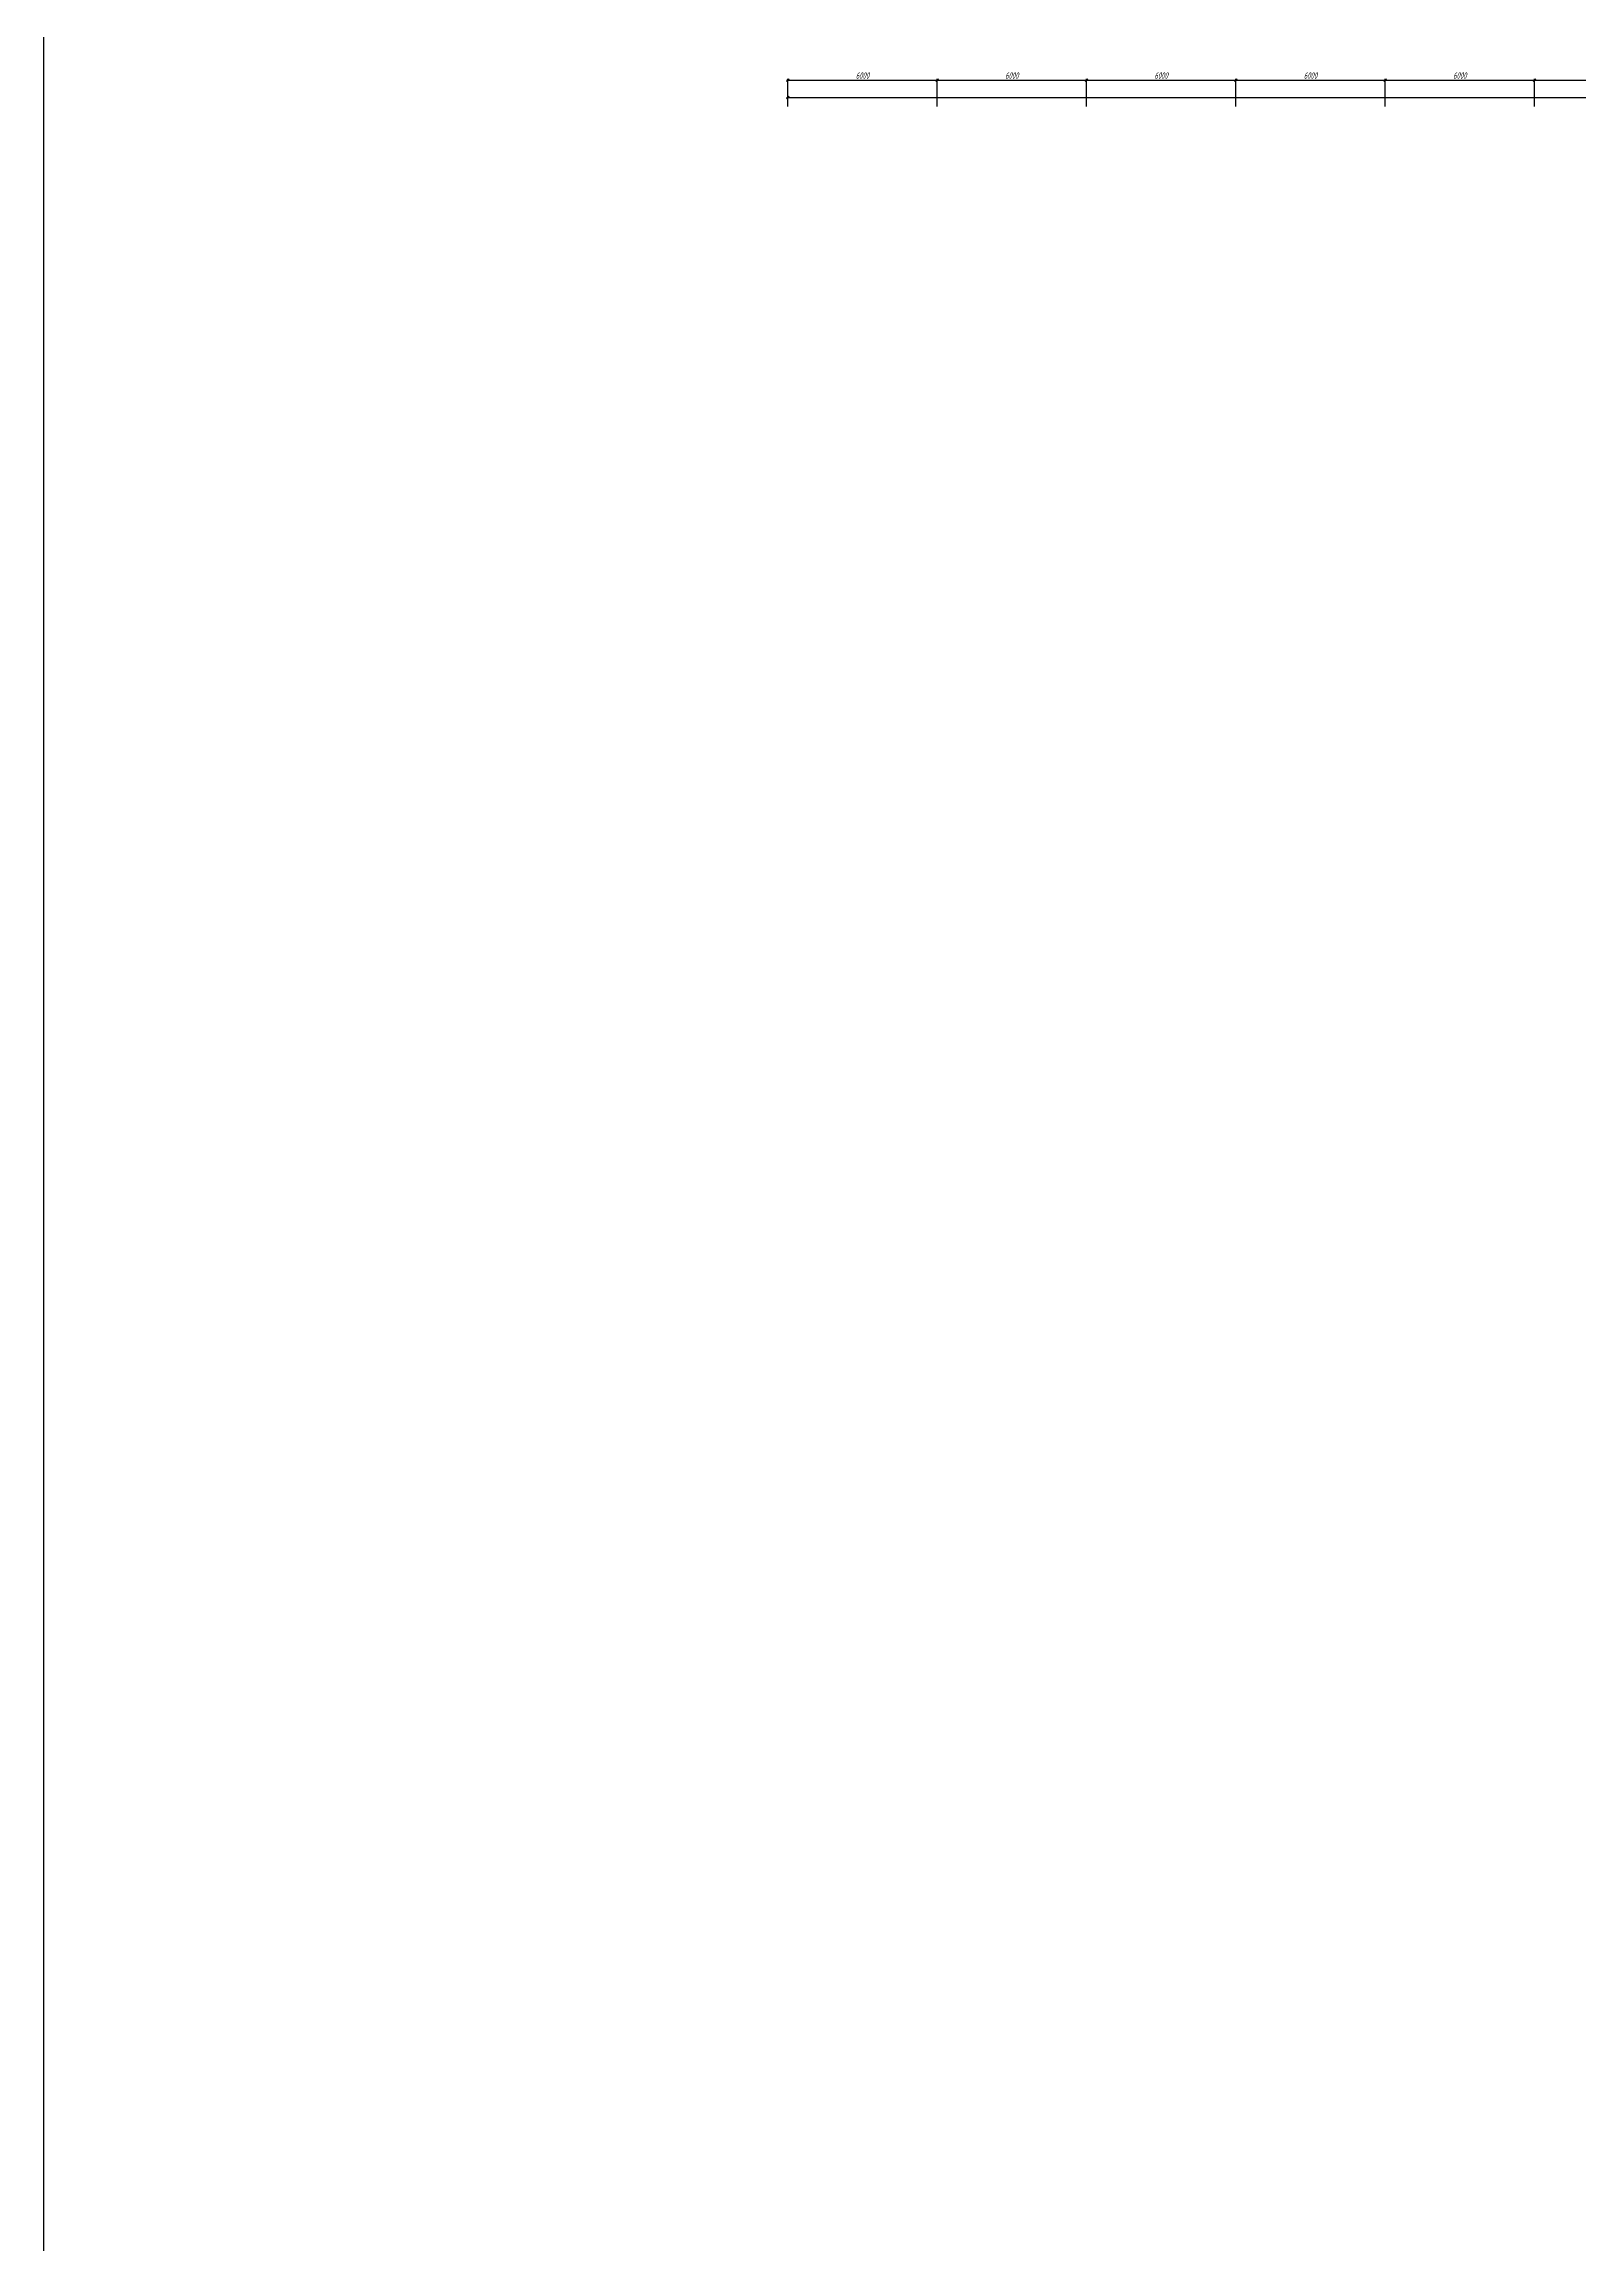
# Model space of a CAD drawing. Header units: millimetres. Extents: x -138350 to 909539, y -253833 to 111767.
# Drawn here: x -138350 to -76675, y -165480 to -77127 of the extents above; entities that cross this region are included whole.
import ezdxf

# ---------------------------------------------------------------- set-up
doc = ezdxf.new("R2010")
doc.units = ezdxf.units.MM
for name, color, linetype, lineweight in [('_Оси', 90, 'Continuous', 13), ('выноска', 7, 'Continuous', 13), ('Нумерация 100мм', 91, 'Continuous', 30)]:
    doc.layers.add(name, color=color, linetype=linetype, lineweight=lineweight)
doc.styles.add('СПДС_размеры', font='spdswin.shx', dxfattribs={"width": 0.8, "oblique": 15})
doc.dimstyles.new('СПДС', dxfattribs={"dimtxt": 2.5, "dimasz": 1, "dimexe": 0.5, "dimexo": 1.5, "dimtad": 1, "dimdec": 0, "dimtxsty": 'СПДС_размеры', "dimblk": 'OBLIQUE', "dimcen": 2.5, "dimdle": 0.5, "dimadec": 8, "dimazin": 0, "dimtfac": 1, "dimtdec": 0, "dimtix": 1, "dimtmove": 0, "dimatfit": 3, "dimfxl": 1, "dimarcsym": 0})

# ---------------------------------------------------------------- blocks, each defined once
blk = doc.blocks.new('_Oblique')
at = {"layer": 'выноска', "color": 0, "lineweight": -2}
blk.add_line((-0.5, -0.5), (0.5, 0.5), dxfattribs=at)
blk = doc.blocks.new('*D215')
at = {"layer": '_Оси', "color": 0, "lineweight": -2, "transparency": 16777216}
for p, q in [((-108515, -79281), (83585, -79281)), ((-108465, -79631), (-108465, -79231)), ((83535, -79631), (83535, -79231))]:
    blk.add_line(p, q, dxfattribs=at)
at = {"layer": 'Defpoints', "color": 0, "transparency": 16777216}
for p in [(83535, -79281), (-108465, -79781), (83535, -79781)]:
    blk.add_point(p, dxfattribs=at)
at = {"layer": '_Оси', "color": 0, "lineweight": -2, "transparency": 16777216, "xscale": 100, "yscale": 100, "zscale": 100, "rotation": 180}
blk.add_blockref('_Oblique', (-108465, -79281), dxfattribs=at)
at = {"layer": '_Оси', "color": 0, "lineweight": -2, "transparency": 16777216, "xscale": 100, "yscale": 100, "zscale": 100}
blk.add_blockref('_Oblique', (83535, -79281), dxfattribs=at)
at = {"layer": '_Оси', "color": 0, "lineweight": 25, "transparency": 16777216, "insert": (-12465, -79093.5), "char_height": 250, "attachment_point": 5, "style": 'СПДС_размеры'}
blk.add_mtext('192000', dxfattribs=at)
blk = doc.blocks.new('*D216')
at = {"layer": '_Оси', "color": 0, "lineweight": -2, "transparency": 16777216}
for p, q in [((-108515, -78581), (-102415, -78581)), ((-108465, -79631), (-108465, -78531)), ((-102465, -79631), (-102465, -78531))]:
    blk.add_line(p, q, dxfattribs=at)
at = {"layer": 'Defpoints', "color": 0, "transparency": 16777216}
for p in [(-102465, -78581), (-108465, -79781), (-102465, -79781)]:
    blk.add_point(p, dxfattribs=at)
at = {"layer": '_Оси', "color": 0, "lineweight": -2, "transparency": 16777216, "xscale": 100, "yscale": 100, "zscale": 100, "rotation": 180}
blk.add_blockref('_Oblique', (-108465, -78581), dxfattribs=at)
at = {"layer": '_Оси', "color": 0, "lineweight": -2, "transparency": 16777216, "xscale": 100, "yscale": 100, "zscale": 100}
blk.add_blockref('_Oblique', (-102465, -78581), dxfattribs=at)
at = {"layer": '_Оси', "color": 0, "lineweight": 25, "transparency": 16777216, "insert": (-105465, -78393.5), "char_height": 250, "attachment_point": 5, "style": 'СПДС_размеры'}
blk.add_mtext('6000', dxfattribs=at)
blk = doc.blocks.new('*D217')
at = {"layer": '_Оси', "color": 0, "lineweight": -2, "transparency": 16777216}
for p, q in [((-102515, -78581), (-96415, -78581)), ((-102465, -79631), (-102465, -78531)), ((-96465, -79631), (-96465, -78531))]:
    blk.add_line(p, q, dxfattribs=at)
at = {"layer": 'Defpoints', "color": 0, "transparency": 16777216}
for p in [(-96465, -78581), (-102465, -79781), (-96465, -79781)]:
    blk.add_point(p, dxfattribs=at)
at = {"layer": '_Оси', "color": 0, "lineweight": -2, "transparency": 16777216, "xscale": 100, "yscale": 100, "zscale": 100, "rotation": 180}
blk.add_blockref('_Oblique', (-102465, -78581), dxfattribs=at)
at = {"layer": '_Оси', "color": 0, "lineweight": -2, "transparency": 16777216, "xscale": 100, "yscale": 100, "zscale": 100}
blk.add_blockref('_Oblique', (-96465, -78581), dxfattribs=at)
at = {"layer": '_Оси', "color": 0, "lineweight": 25, "transparency": 16777216, "insert": (-99465, -78393.5), "char_height": 250, "attachment_point": 5, "style": 'СПДС_размеры'}
blk.add_mtext('6000', dxfattribs=at)
blk = doc.blocks.new('*D218')
at = {"layer": '_Оси', "color": 0, "lineweight": -2, "transparency": 16777216}
for p, q in [((-96515, -78581), (-90415, -78581)), ((-96465, -79631), (-96465, -78531)), ((-90465, -79631), (-90465, -78531))]:
    blk.add_line(p, q, dxfattribs=at)
at = {"layer": 'Defpoints', "color": 0, "transparency": 16777216}
for p in [(-90465, -78581), (-96465, -79781), (-90465, -79781)]:
    blk.add_point(p, dxfattribs=at)
at = {"layer": '_Оси', "color": 0, "lineweight": -2, "transparency": 16777216, "xscale": 100, "yscale": 100, "zscale": 100, "rotation": 180}
blk.add_blockref('_Oblique', (-96465, -78581), dxfattribs=at)
at = {"layer": '_Оси', "color": 0, "lineweight": -2, "transparency": 16777216, "xscale": 100, "yscale": 100, "zscale": 100}
blk.add_blockref('_Oblique', (-90465, -78581), dxfattribs=at)
at = {"layer": '_Оси', "color": 0, "lineweight": 25, "transparency": 16777216, "insert": (-93465, -78393.5), "char_height": 250, "attachment_point": 5, "style": 'СПДС_размеры'}
blk.add_mtext('6000', dxfattribs=at)
blk = doc.blocks.new('*D219')
at = {"layer": '_Оси', "color": 0, "lineweight": -2, "transparency": 16777216}
for p, q in [((-90515, -78581), (-84415, -78581)), ((-90465, -79631), (-90465, -78531)), ((-84465, -79631), (-84465, -78531))]:
    blk.add_line(p, q, dxfattribs=at)
at = {"layer": 'Defpoints', "color": 0, "transparency": 16777216}
for p in [(-84465, -78581), (-90465, -79781), (-84465, -79781)]:
    blk.add_point(p, dxfattribs=at)
at = {"layer": '_Оси', "color": 0, "lineweight": -2, "transparency": 16777216, "xscale": 100, "yscale": 100, "zscale": 100, "rotation": 180}
blk.add_blockref('_Oblique', (-90465, -78581), dxfattribs=at)
at = {"layer": '_Оси', "color": 0, "lineweight": -2, "transparency": 16777216, "xscale": 100, "yscale": 100, "zscale": 100}
blk.add_blockref('_Oblique', (-84465, -78581), dxfattribs=at)
at = {"layer": '_Оси', "color": 0, "lineweight": 25, "transparency": 16777216, "insert": (-87465, -78393.5), "char_height": 250, "attachment_point": 5, "style": 'СПДС_размеры'}
blk.add_mtext('6000', dxfattribs=at)
blk = doc.blocks.new('*D220')
at = {"layer": '_Оси', "color": 0, "lineweight": -2, "transparency": 16777216}
for p, q in [((-84515, -78581), (-78415, -78581)), ((-84465, -79631), (-84465, -78531)), ((-78465, -79631), (-78465, -78531))]:
    blk.add_line(p, q, dxfattribs=at)
at = {"layer": 'Defpoints', "color": 0, "transparency": 16777216}
for p in [(-78465, -78581), (-84465, -79781), (-78465, -79781)]:
    blk.add_point(p, dxfattribs=at)
at = {"layer": '_Оси', "color": 0, "lineweight": -2, "transparency": 16777216, "xscale": 100, "yscale": 100, "zscale": 100, "rotation": 180}
blk.add_blockref('_Oblique', (-84465, -78581), dxfattribs=at)
at = {"layer": '_Оси', "color": 0, "lineweight": -2, "transparency": 16777216, "xscale": 100, "yscale": 100, "zscale": 100}
blk.add_blockref('_Oblique', (-78465, -78581), dxfattribs=at)
at = {"layer": '_Оси', "color": 0, "lineweight": 25, "transparency": 16777216, "insert": (-81465, -78393.5), "char_height": 250, "attachment_point": 5, "style": 'СПДС_размеры'}
blk.add_mtext('6000', dxfattribs=at)
blk = doc.blocks.new('*D221')
at = {"layer": '_Оси', "color": 0, "lineweight": -2, "transparency": 16777216}
for p, q in [((-78515, -78581), (-72415, -78581)), ((-78465, -79631), (-78465, -78531)), ((-72465, -79631), (-72465, -78531))]:
    blk.add_line(p, q, dxfattribs=at)
at = {"layer": 'Defpoints', "color": 0, "transparency": 16777216}
for p in [(-72465, -78581), (-78465, -79781), (-72465, -79781)]:
    blk.add_point(p, dxfattribs=at)
at = {"layer": '_Оси', "color": 0, "lineweight": -2, "transparency": 16777216, "xscale": 100, "yscale": 100, "zscale": 100, "rotation": 180}
blk.add_blockref('_Oblique', (-78465, -78581), dxfattribs=at)
at = {"layer": '_Оси', "color": 0, "lineweight": -2, "transparency": 16777216, "xscale": 100, "yscale": 100, "zscale": 100}
blk.add_blockref('_Oblique', (-72465, -78581), dxfattribs=at)
at = {"layer": '_Оси', "color": 0, "lineweight": 25, "transparency": 16777216, "insert": (-75465, -78393.5), "char_height": 250, "attachment_point": 5, "style": 'СПДС_размеры'}
blk.add_mtext('6000', dxfattribs=at)

msp = doc.modelspace()

# ---------------------------------------------------------------- linework, layer by layer
at = {"layer": 'Нумерация 100мм', "ltscale": 100}
msp.add_lwpolyline([(-138350, 111767), (909539, 111767), (909539, -253833), (-138350, -253833)], close=True, dxfattribs=at)

# ---------------------------------------------------------------- dimensions: what is measured, and where the dimension line sits
at = {"layer": '_Оси', "lineweight": 25}
for base, p1, p2, picture, middle in [((-102465, -78581), (-108465, -79781), (-102465, -79781), '*D216', (-105465, -78393.5)), ((-96465, -78581), (-102465, -79781), (-96465, -79781), '*D217', (-99465, -78393.5)), ((-90465, -78581), (-96465, -79781), (-90465, -79781), '*D218', (-93465, -78393.5)), ((-84465, -78581), (-90465, -79781), (-84465, -79781), '*D219', (-87465, -78393.5)), ((-78465, -78581), (-84465, -79781), (-78465, -79781), '*D220', (-81465, -78393.5)), ((-72465, -78581), (-78465, -79781), (-72465, -79781), '*D221', (-75465, -78393.5)), ((83535, -79281), (-108465, -79781), (83535, -79781), '*D215', (-12465, -79093.5))]:
    dim = msp.add_linear_dim(base=base, p1=p1, p2=p2, dimstyle='СПДС', override={"dimscale": 100}, dxfattribs=at)
    dim.commit()
    dim.dimension.update_dxf_attribs({"geometry": picture, "text_midpoint": middle})

doc.saveas('drawing.dxf')
